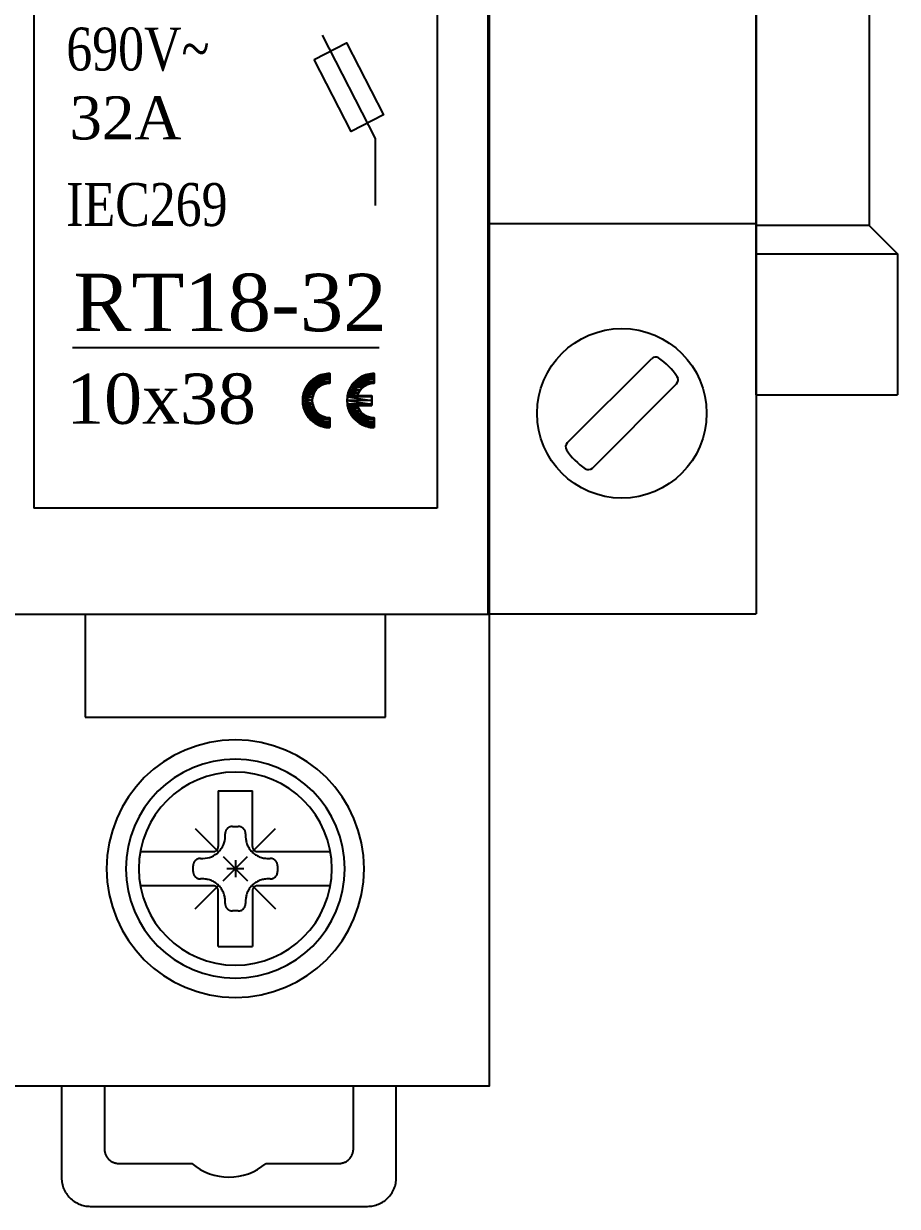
# Model space of a CAD drawing. Header units: millimetres. Extents: x 18 to 64.9, y 0 to 83.7.
# Drawn here: x 33.97 to 64.89, y 0 to 41.85 of the extents above; entities that cross this region are included whole.
import ezdxf

# ---------------------------------------------------------------- set-up
doc = ezdxf.new("R2010")
doc.units = ezdxf.units.MM
doc.layers.add('1', color=2, linetype='Continuous')
doc.layers.add('DUT', color=7, linetype='Continuous')
doc.layers.add('dim', color=7, linetype='Continuous', lineweight=18)
doc.styles.add('arial', font='times.ttf', dxfattribs={"height": 21})

# ---------------------------------------------------------------- blocks, each defined once
blk = doc.blocks.new('jsfjdj')
at = {"layer": '1', "color": 7}
for p, q in [((244063.373, 5232.216, -0.002), (244063.373, 5222.716, -0.002)), ((244113.873, 5232.216, -0.002), (244063.373, 5232.216, -0.002)), ((244077.173, 5222.716, -0.002), (244077.173, 5232.216, -0.002)), ((244069.427, 5229.4, -0.002), (244072.407, 5226.421, -0.002)), ((244068.538, 5228.511, -0.002), (244071.518, 5225.532, -0.002)), ((244113.873, 5222.716, -0.002), (244063.373, 5222.716, -0.002))]:
    blk.add_line(p, q, dxfattribs=at)
blk.add_circle((244070.473, 5227.466, -0.002), 3, dxfattribs=at)
for centre, radius, start, end in [((244070.473, 5227.466, -0.002), 2.35, 123.5008, 146.4992), ((244069.286, 5229.259, -0.002), 0.2, 45, 123.5008), ((244068.68, 5228.653, -0.002), 0.2, 146.4992, 225), ((244072.265, 5226.279, -0.002), 0.2, 326.4992, 45), ((244070.473, 5227.466, -0.002), 2.35, 303.5008, 326.4992), ((244071.659, 5225.673, -0.002), 0.2, 225, 303.5008)]:
    blk.add_arc(centre, radius, start, end, dxfattribs=at)
blk = doc.blocks.new('CẦU CHÌ')
for points in [[(-8.986, 0), (-8.986, 79.4816), (8.986, 79.4816), (8.986, 0), (-8.986, 0)], [(-7.1381, 51.8402), (-7.1381, 20.4526)], [(7.1382, 51.8402), (7.1382, 20.4526)], [(2.7926, 36.3277), (3.9324, 36.9133), (5.2409, 34.3662), (4.101, 33.7806), (2.7926, 36.3277)], [(3.0698, 37.1903), (4.9464, 33.5372)], [(4.9464, 33.5372), (4.9464, 31.1634)], [(-5.7689, 26.1314), (5.0953, 26.1314)], [(3.3395, 25.2167), (3.3395, 25.2167), (3.2756, 25.2147), (3.2126, 25.2084), (3.1505, 25.1981), (3.0897, 25.1836), (3.03, 25.1655), (2.972, 25.1435), (2.9155, 25.1179), (2.861, 25.0885), (2.8083, 25.056), (2.7579, 25.0199), (2.7098, 24.9806), (2.6643, 24.938), (2.6213, 24.8925), (2.5814, 24.8439), (2.5445, 24.7926), (2.5109, 24.7383), (2.5109, 24.7383), (2.4807, 24.6821), (2.4546, 24.6244), (2.4325, 24.5656), (2.4146, 24.5056), (2.4005, 24.445), (2.3906, 24.3836), (2.3846, 24.3219), (2.3827, 24.2599), (2.3846, 24.1981), (2.3906, 24.1363), (2.4005, 24.0751), (2.4146, 24.0143), (2.4325, 23.9545), (2.4546, 23.8955), (2.4807, 23.8379), (2.5109, 23.7814), (2.5109, 23.7814), (2.5445, 23.7273), (2.5814, 23.6759), (2.6213, 23.6274), (2.6643, 23.5818), (2.7098, 23.5395), (2.7579, 23.5001), (2.8083, 23.464), (2.861, 23.4312), (2.9155, 23.4021), (2.972, 23.3764), (3.03, 23.3545), (3.0897, 23.3362), (3.1505, 23.3219), (3.2126, 23.3115), (3.2756, 23.3052), (3.3395, 23.303)], [(4.913, 25.2167), (4.913, 25.2167), (4.8491, 25.2147), (4.7861, 25.2084), (4.724, 25.1981), (4.6632, 25.1836), (4.6035, 25.1655), (4.5455, 25.1435), (4.489, 25.1179), (4.4345, 25.0885), (4.3818, 25.056), (4.3314, 25.0199), (4.2833, 24.9806), (4.2378, 24.938), (4.1948, 24.8925), (4.1549, 24.8439), (4.1179, 24.7926), (4.0843, 24.7383), (4.0843, 24.7383), (4.0541, 24.6821), (4.028, 24.6244), (4.0059, 24.5656), (3.988, 24.5056), (3.9739, 24.445), (3.964, 24.3836), (3.958, 24.3219), (3.9561, 24.2599), (3.958, 24.1981), (3.964, 24.1363), (3.9739, 24.0751), (3.988, 24.0143), (4.0059, 23.9545), (4.028, 23.8955), (4.0541, 23.8379), (4.0843, 23.7814), (4.0843, 23.7814), (4.1179, 23.7273), (4.1549, 23.6759), (4.1948, 23.6274), (4.2378, 23.5818), (4.2833, 23.5395), (4.3314, 23.5001), (4.3818, 23.464), (4.4345, 23.4312), (4.489, 23.4021), (4.5455, 23.3764), (4.6035, 23.3545), (4.6632, 23.3362), (4.724, 23.3219), (4.7861, 23.3115), (4.8491, 23.3052), (4.913, 23.303)], [(3.3395, 24.8765), (3.3395, 24.8765), (3.2982, 24.8752), (3.2577, 24.8712), (3.2178, 24.8645), (3.1786, 24.8552), (3.1401, 24.8435), (3.1027, 24.8294), (3.0663, 24.8129), (3.0312, 24.7939), (2.9972, 24.773), (2.9647, 24.7497), (2.9336, 24.7244), (2.9044, 24.697), (2.8767, 24.6677), (2.8509, 24.6363), (2.8271, 24.6033), (2.8055, 24.5682), (2.8055, 24.5682), (2.786, 24.5321), (2.7692, 24.4949), (2.755, 24.457), (2.7434, 24.4183), (2.7343, 24.3793), (2.728, 24.3397), (2.7241, 24.2999), (2.7229, 24.26), (2.7241, 24.2202), (2.728, 24.1804), (2.7343, 24.141), (2.7434, 24.1017), (2.755, 24.0632), (2.7692, 24.0252), (2.786, 23.988), (2.8055, 23.9516), (2.8055, 23.9516), (2.8271, 23.9168), (2.8509, 23.8837), (2.8767, 23.8525), (2.9044, 23.823), (2.9336, 23.7957), (2.9647, 23.7703), (2.9972, 23.747), (3.0312, 23.7259), (3.0663, 23.7071), (3.1027, 23.6906), (3.1401, 23.6765), (3.1786, 23.6646), (3.2178, 23.6555), (3.2577, 23.6487), (3.2982, 23.6447), (3.3395, 23.6432)], [(4.913, 24.8765), (4.913, 24.8765), (4.8617, 24.8745), (4.8116, 24.8683), (4.7625, 24.8581), (4.7149, 24.844), (4.6687, 24.8264), (4.6244, 24.8051), (4.582, 24.7804), (4.5419, 24.7524), (4.5038, 24.7215), (4.4685, 24.6876), (4.4358, 24.6509), (4.4061, 24.6113), (4.3794, 24.5695), (4.3561, 24.5251), (4.3363, 24.4786), (4.3203, 24.4299)], [(4.3203, 24.4299), (4.8279, 24.4299)], [(4.8279, 24.4299), (4.8279, 24.0897)], [(4.3203, 24.0897), (4.8279, 24.0897)], [(4.3203, 24.0897), (4.3203, 24.0897), (4.3363, 24.0413), (4.3561, 23.9948), (4.3794, 23.9506), (4.4061, 23.9086), (4.4358, 23.8693), (4.4685, 23.8324), (4.5038, 23.7985), (4.5419, 23.7674), (4.582, 23.7396), (4.6244, 23.7149), (4.6687, 23.6937), (4.7149, 23.6759), (4.7625, 23.6619), (4.8116, 23.6516), (4.8617, 23.6454), (4.913, 23.6432)], [(7.1382, 20.4526), (-7.1381, 20.4526)], [(-8.986, 16.7063), (8.986, 16.7063)], [(-5.3156, 16.7063), (-5.3156, 13.0613)], [(5.3157, 13.0613), (5.3157, 16.7063)], [(-5.3156, 13.0613), (5.3157, 13.0613)], [(4.5563, 7.695), (4.5563, 7.695), (4.5327, 8.161), (4.4637, 8.6134), (4.3513, 9.0501), (4.1982, 9.4686), (4.0062, 9.867), (3.778, 10.2426), (3.5156, 10.5934), (3.2217, 10.9169), (2.898, 11.2111), (2.5473, 11.4734), (2.1716, 11.7016), (1.7734, 11.8934), (1.3547, 12.0467), (0.9182, 12.1589), (0.4657, 12.2279), (0, 12.2513), (0, 12.2513), (-0.466, 12.2279), (-0.9184, 12.1589), (-1.3551, 12.0467), (-1.7736, 11.8934), (-2.172, 11.7016), (-2.5476, 11.4734), (-2.8984, 11.2111), (-3.2218, 10.9169), (-3.516, 10.5934), (-3.7783, 10.2426), (-4.0065, 9.867), (-4.1983, 9.4686), (-4.3516, 9.0501), (-4.4638, 8.6134), (-4.5329, 8.161), (-4.5563, 7.695), (-4.5563, 7.695), (-4.5329, 7.2293), (-4.4639, 6.7769), (-4.3517, 6.3404), (-4.1984, 5.9217), (-4.0066, 5.5235), (-3.7784, 5.1478), (-3.5161, 4.7971), (-3.2219, 4.4734), (-2.8984, 4.1795), (-2.5476, 3.9171), (-2.172, 3.6889), (-1.7736, 3.4969), (-1.3551, 3.3438), (-0.9184, 3.2314), (-0.466, 3.1624), (0, 3.1387), (0, 3.1387), (0.4657, 3.1623), (0.9181, 3.2313), (1.3547, 3.3437), (1.7734, 3.4968), (2.1716, 3.6888), (2.5473, 3.917), (2.898, 4.1794), (3.2217, 4.4733), (3.5156, 4.797), (3.778, 5.1477), (4.0062, 5.5234), (4.1982, 5.9216), (4.3513, 6.3403), (4.4637, 6.7768), (4.5327, 7.2293), (4.5563, 7.695)], [(3.8728, 7.695), (3.8728, 7.695), (3.8527, 8.0911), (3.7941, 8.4756), (3.6986, 8.8468), (3.5684, 9.2026), (3.4052, 9.5413), (3.2113, 9.8605), (2.9883, 10.1587), (2.7384, 10.4336), (2.4633, 10.6836), (2.1651, 10.9065), (1.8458, 11.1006), (1.5074, 11.2636), (1.1515, 11.3939), (0.7804, 11.4893), (0.3958, 11.5479), (0, 11.5678), (0, 11.5678), (-0.3961, 11.5479), (-0.7806, 11.4893), (-1.1518, 11.3939), (-1.5076, 11.2636), (-1.8463, 11.1006), (-2.1655, 10.9065), (-2.4637, 10.6836), (-2.7386, 10.4336), (-2.9886, 10.1587), (-3.2115, 9.8605), (-3.4056, 9.5413), (-3.5686, 9.2026), (-3.6989, 8.8468), (-3.7943, 8.4756), (-3.8529, 8.0911), (-3.8728, 7.695), (-3.8728, 7.695), (-3.8529, 7.2992), (-3.7943, 6.9146), (-3.6989, 6.5435), (-3.5686, 6.1876), (-3.4056, 5.8492), (-3.2115, 5.5299), (-2.9886, 5.2317), (-2.7386, 4.9566), (-2.4637, 4.7067), (-2.1655, 4.4837), (-1.8463, 4.2898), (-1.5076, 4.1266), (-1.1518, 3.9964), (-0.7806, 3.9009), (-0.3961, 3.8423), (0, 3.8222), (0, 3.8222), (0.3958, 3.8423), (0.7804, 3.9009), (1.1515, 3.9964), (1.5074, 4.1266), (1.8458, 4.2898), (2.1651, 4.4837), (2.4633, 4.7067), (2.7384, 4.9566), (2.9883, 5.2317), (3.2113, 5.5299), (3.4052, 5.8492), (3.5684, 6.1876), (3.6986, 6.5435), (3.7941, 6.9146), (3.8527, 7.2992), (3.8728, 7.695)], [(3.4172, 7.695), (3.4172, 7.695), (3.3995, 8.0446), (3.3476, 8.3839), (3.2633, 8.7114), (3.1486, 9.0253), (3.0046, 9.3241), (2.8335, 9.6058), (2.6368, 9.8689), (2.4163, 10.1114), (2.1736, 10.3321), (1.9105, 10.5287), (1.6286, 10.6999), (1.33, 10.8437), (1.016, 10.9587), (0.6886, 11.0428), (0.3493, 11.0947), (0, 11.1122), (0, 11.1122), (-0.3496, 11.0947), (-0.6889, 11.0428), (-1.0164, 10.9587), (-1.3303, 10.8437), (-1.6291, 10.6999), (-1.9108, 10.5287), (-2.1739, 10.3321), (-2.4164, 10.1114), (-2.6371, 9.8689), (-2.8337, 9.6058), (-3.0049, 9.3241), (-3.1487, 9.0253), (-3.2637, 8.7114), (-3.3478, 8.3839), (-3.3997, 8.0446), (-3.4172, 7.695), (-3.4172, 7.695), (-3.3997, 7.3457), (-3.3478, 7.0064), (-3.2637, 6.679), (-3.1487, 6.365), (-3.0049, 6.0664), (-2.8337, 5.7845), (-2.6371, 5.5214), (-2.4164, 5.2787), (-2.1739, 5.0582), (-1.9108, 4.8615), (-1.6291, 4.6904), (-1.3303, 4.5464), (-1.0164, 4.4317), (-0.6889, 4.3474), (-0.3496, 4.2955), (0, 4.2778), (0, 4.2778), (0.3493, 4.2955), (0.6886, 4.3474), (1.016, 4.4317), (1.33, 4.5464), (1.6286, 4.6904), (1.9105, 4.8615), (2.1736, 5.0582), (2.4163, 5.2787), (2.6368, 5.5214), (2.8335, 5.7845), (3.0046, 6.0664), (3.1486, 6.365), (3.2633, 6.679), (3.3476, 7.0064), (3.3995, 7.3457), (3.4172, 7.695)], [(-0.6033, 10.4528), (-0.6033, 8.4809)], [(-0.6033, 10.4528), (0.6033, 10.4528)], [(0.6033, 8.4809), (0.6033, 10.4528)], [(-1.4223, 9.1177), (-0.6034, 8.2986)], [(-1.1493, 8.0572), (-1.1493, 8.0572), (-1.069, 8.0614), (-0.9908, 8.0733), (-0.9154, 8.0928), (-0.8429, 8.1192), (-0.7742, 8.1524), (-0.7092, 8.1918), (-0.6487, 8.2372), (-0.5926, 8.2879), (-0.5419, 8.3439), (-0.4966, 8.4044), (-0.4572, 8.4694), (-0.424, 8.5381), (-0.3976, 8.6106), (-0.3781, 8.686), (-0.3662, 8.7642), (-0.362, 8.8445)], [(-0.0995, 9.1916), (-0.0995, 9.1916), (-0.1126, 9.1913), (-0.1255, 9.1904), (-0.1384, 9.1889), (-0.151, 9.1866), (-0.1636, 9.1839), (-0.1759, 9.1804), (-0.1881, 9.1765), (-0.2, 9.1717), (-0.2118, 9.1666), (-0.2233, 9.1609), (-0.2345, 9.1546), (-0.2452, 9.1476), (-0.2558, 9.1404), (-0.2659, 9.1323), (-0.2758, 9.1239), (-0.2851, 9.1147), (-0.2851, 9.1147), (-0.2942, 9.1054), (-0.3026, 9.0956), (-0.3107, 9.0855), (-0.318, 9.0749), (-0.325, 9.0642), (-0.3313, 9.053), (-0.337, 9.0415), (-0.3421, 9.0297), (-0.3469, 9.0178), (-0.3508, 9.0056), (-0.3543, 8.9933), (-0.357, 8.9807), (-0.3593, 8.9681), (-0.3608, 8.9552), (-0.3617, 8.9423), (-0.362, 8.9292)], [(-0.362, 8.8445), (-0.362, 8.9292)], [(-0.0995, 9.1916), (0.0996, 9.1916)], [(0.3621, 8.9292), (0.3621, 8.9292), (0.3616, 8.9423), (0.3607, 8.9552), (0.359, 8.9681), (0.3569, 8.9807), (0.3539, 8.9933), (0.3506, 9.0056), (0.3465, 9.0178), (0.342, 9.0297), (0.3367, 9.0415), (0.331, 9.053), (0.3247, 9.0642), (0.3179, 9.0749), (0.3104, 9.0855), (0.3025, 9.0956), (0.2941, 9.1054), (0.2852, 9.1147), (0.2852, 9.1147), (0.2757, 9.1239), (0.2659, 9.1323), (0.2556, 9.1404), (0.2452, 9.1476), (0.2342, 9.1546), (0.2231, 9.1609), (0.2116, 9.1666), (0.2, 9.1717), (0.1879, 9.1765), (0.1758, 9.1804), (0.1634, 9.1839), (0.151, 9.1866), (0.1382, 9.1889), (0.1255, 9.1904), (0.1125, 9.1913), (0.0996, 9.1916)], [(0.3621, 8.9292), (0.3621, 8.8445)], [(0.3621, 8.8445), (0.3621, 8.8445), (0.363, 8.8056), (0.3658, 8.7668), (0.3706, 8.7284), (0.3772, 8.6903), (0.3856, 8.6528), (0.3959, 8.6157), (0.4079, 8.5793), (0.4219, 8.5433), (0.4373, 8.5083), (0.4546, 8.4739), (0.4735, 8.4405), (0.4942, 8.4078), (0.5163, 8.3763), (0.5402, 8.3457), (0.5656, 8.3163), (0.5927, 8.2878), (0.5927, 8.2878), (0.6209, 8.261), (0.6503, 8.2356), (0.6808, 8.2119), (0.7125, 8.1896), (0.745, 8.169), (0.7785, 8.1501), (0.8128, 8.1328), (0.848, 8.1172), (0.8837, 8.1034), (0.9202, 8.0914), (0.9572, 8.0812), (0.995, 8.0725), (1.0329, 8.0659), (1.0715, 8.0611), (1.1103, 8.0583), (1.1494, 8.0572)], [(0.6035, 8.2986), (1.4223, 9.1177)], [(-0.7856, 8.2986), (-0.7856, 8.2986), (-0.7671, 8.2997), (-0.7491, 8.3024), (-0.7317, 8.3069), (-0.7148, 8.313), (-0.699, 8.3208), (-0.6839, 8.3299), (-0.6699, 8.3404), (-0.6568, 8.352), (-0.6452, 8.3651), (-0.6347, 8.3791), (-0.6256, 8.3942), (-0.6178, 8.41), (-0.6117, 8.4269), (-0.6071, 8.4443), (-0.6044, 8.4624), (-0.6033, 8.4809)], [(0.6033, 8.4809), (0.6033, 8.4809), (0.6034, 8.472), (0.6041, 8.463), (0.6051, 8.4542), (0.6068, 8.4453), (0.6086, 8.4367), (0.611, 8.428), (0.6138, 8.4196), (0.6171, 8.4112), (0.6205, 8.4033), (0.6246, 8.3953), (0.6289, 8.3876), (0.6338, 8.3799), (0.6389, 8.3726), (0.6445, 8.3655), (0.6503, 8.3587), (0.6567, 8.352), (0.6567, 8.352), (0.6631, 8.3459), (0.6699, 8.34), (0.677, 8.3345), (0.6844, 8.3293), (0.6918, 8.3246), (0.6996, 8.3202), (0.7076, 8.3162), (0.7158, 8.3125), (0.724, 8.3094), (0.7324, 8.3066), (0.741, 8.3043), (0.7498, 8.3022), (0.7585, 8.3007), (0.7675, 8.2995), (0.7765, 8.2989), (0.7856, 8.2986)], [(-3.3635, 8.2986), (-0.7856, 8.2986)], [(-1.2341, 8.0572), (-1.2341, 8.0572), (-1.2472, 8.0569), (-1.2601, 8.056), (-1.273, 8.0545), (-1.2856, 8.0522), (-1.2982, 8.0495), (-1.3105, 8.046), (-1.3227, 8.0421), (-1.3346, 8.0373), (-1.3464, 8.0322), (-1.3579, 8.0265), (-1.3691, 8.0202), (-1.3798, 8.0132), (-1.3904, 8.0059), (-1.4005, 7.9978), (-1.4103, 7.9894), (-1.4196, 7.9803), (-1.4196, 7.9803), (-1.4287, 7.971), (-1.4371, 7.9612), (-1.4452, 7.9511), (-1.4525, 7.9405), (-1.4595, 7.9298), (-1.4658, 7.9186), (-1.4715, 7.9071), (-1.4766, 7.8953), (-1.4814, 7.8834), (-1.4853, 7.8712), (-1.4888, 7.8589), (-1.4915, 7.8463), (-1.4938, 7.8337), (-1.4953, 7.8208), (-1.4962, 7.8079), (-1.4965, 7.7948)], [(-1.2341, 8.0572), (-1.1493, 8.0572)], [(-0.4266, 7.2682), (0.4267, 8.1218)], [(-0.4266, 8.1218), (0.4267, 7.2682)], [(0.0001, 7.9968), (0, 7.3933)], [(0.7856, 8.2986), (3.3635, 8.2986)], [(1.1494, 8.0572), (1.2341, 8.0572)], [(1.4966, 7.7948), (1.4966, 7.7948), (1.4961, 7.8079), (1.4952, 7.8208), (1.4935, 7.8337), (1.4914, 7.8463), (1.4884, 7.8589), (1.4851, 7.8712), (1.4811, 7.8834), (1.4766, 7.8953), (1.4712, 7.9071), (1.4655, 7.9186), (1.4592, 7.9298), (1.4524, 7.9405), (1.4449, 7.9511), (1.437, 7.9612), (1.4286, 7.971), (1.4197, 7.9803), (1.4197, 7.9803), (1.4102, 7.9894), (1.4004, 7.9978), (1.3901, 8.0059), (1.3797, 8.0132), (1.3687, 8.0202), (1.3576, 8.0265), (1.3461, 8.0322), (1.3345, 8.0373), (1.3224, 8.0421), (1.3103, 8.046), (1.2979, 8.0495), (1.2855, 8.0522), (1.2727, 8.0545), (1.26, 8.056), (1.247, 8.0569), (1.2341, 8.0572)], [(-1.4965, 7.5953), (-1.4965, 7.7948)], [(-1.4965, 7.5953), (-1.4965, 7.5953), (-1.4962, 7.5824), (-1.4953, 7.5694), (-1.4938, 7.5567), (-1.4915, 7.5439), (-1.4888, 7.5315), (-1.4853, 7.5191), (-1.4814, 7.507), (-1.4766, 7.4949), (-1.4715, 7.4833), (-1.4658, 7.4718), (-1.4595, 7.4607), (-1.4525, 7.4497), (-1.4452, 7.4393), (-1.4371, 7.429), (-1.4287, 7.4192), (-1.4196, 7.4097), (-1.4196, 7.4097), (-1.4103, 7.4008), (-1.4005, 7.3924), (-1.3904, 7.3845), (-1.3798, 7.377), (-1.3691, 7.3702), (-1.3579, 7.3639), (-1.3464, 7.3582), (-1.3346, 7.3529), (-1.3227, 7.3484), (-1.3105, 7.3444), (-1.2982, 7.3411), (-1.2856, 7.3381), (-1.273, 7.336), (-1.2601, 7.3343), (-1.2472, 7.3334), (-1.2341, 7.3329)], [(0.3018, 7.695), (-0.3017, 7.6951)], [(1.2341, 7.3329), (1.2341, 7.3329), (1.2608, 7.3344), (1.2869, 7.3383), (1.312, 7.3449), (1.3362, 7.3536), (1.359, 7.3648), (1.3807, 7.3779), (1.4009, 7.393), (1.4197, 7.4098), (1.4365, 7.4285), (1.4516, 7.4487), (1.4647, 7.4704), (1.4759, 7.4932), (1.4846, 7.5174), (1.4912, 7.5425), (1.4951, 7.5686), (1.4966, 7.5953)], [(1.4966, 7.7948), (1.4966, 7.5953)], [(-1.1493, 7.3329), (-1.2341, 7.3329)], [(-0.362, 6.5455), (-0.362, 6.5455), (-0.3631, 6.5847), (-0.3659, 6.6235), (-0.3707, 6.6621), (-0.3773, 6.7), (-0.386, 6.7377), (-0.3962, 6.7747), (-0.4082, 6.8112), (-0.422, 6.8469), (-0.4376, 6.8821), (-0.4549, 6.9164), (-0.4738, 6.9499), (-0.4944, 6.9824), (-0.5167, 7.0141), (-0.5404, 7.0446), (-0.5658, 7.0741), (-0.5926, 7.1023), (-0.5926, 7.1023), (-0.621, 7.1294), (-0.6504, 7.1547), (-0.681, 7.1786), (-0.7126, 7.2007), (-0.7453, 7.2214), (-0.7787, 7.2403), (-0.8131, 7.2576), (-0.8481, 7.273), (-0.8841, 7.287), (-0.9205, 7.299), (-0.9576, 7.3093), (-0.9951, 7.3177), (-1.0332, 7.3244), (-1.0716, 7.3292), (-1.1104, 7.332), (-1.1493, 7.3329)], [(1.1494, 7.3329), (1.1494, 7.3329), (1.1103, 7.332), (1.0715, 7.3292), (1.0329, 7.3244), (0.995, 7.3177), (0.9572, 7.3093), (0.9202, 7.299), (0.8837, 7.287), (0.848, 7.273), (0.8128, 7.2576), (0.7785, 7.2403), (0.745, 7.2214), (0.7125, 7.2007), (0.6808, 7.1786), (0.6503, 7.1547), (0.6209, 7.1294), (0.5927, 7.1023), (0.5927, 7.1023), (0.5656, 7.0741), (0.5402, 7.0446), (0.5163, 7.0141), (0.4942, 6.9824), (0.4735, 6.9499), (0.4546, 6.9164), (0.4373, 6.8821), (0.4219, 6.8469), (0.4079, 6.8112), (0.3959, 6.7747), (0.3856, 6.7377), (0.3772, 6.7), (0.3706, 6.6621), (0.3658, 6.6235), (0.363, 6.5847), (0.3621, 6.5455)], [(1.2341, 7.3329), (1.1494, 7.3329)], [(-0.7856, 7.0914), (-3.3635, 7.0914)], [(-1.4223, 6.2724), (-0.6034, 7.0914)], [(-0.6033, 6.9092), (-0.6033, 6.9092), (-0.6036, 6.9183), (-0.6042, 6.9273), (-0.6054, 6.9363), (-0.6069, 6.945), (-0.609, 6.9538), (-0.6113, 6.9624), (-0.6141, 6.9708), (-0.6172, 6.979), (-0.6209, 6.9872), (-0.6249, 6.9952), (-0.6293, 7.003), (-0.634, 7.0104), (-0.6392, 7.0178), (-0.6447, 7.0248), (-0.6506, 7.0316), (-0.6567, 7.038), (-0.6567, 7.038), (-0.6634, 7.0444), (-0.6702, 7.0502), (-0.6773, 7.0558), (-0.6846, 7.0609), (-0.6923, 7.0658), (-0.7, 7.0701), (-0.708, 7.0742), (-0.7159, 7.0776), (-0.7243, 7.0809), (-0.7327, 7.0837), (-0.7414, 7.0861), (-0.75, 7.0879), (-0.759, 7.0896), (-0.7678, 7.0906), (-0.7768, 7.0913), (-0.7856, 7.0914)], [(-0.6033, 4.9372), (-0.6033, 6.9092)], [(0.7856, 7.0914), (0.7856, 7.0914), (0.7765, 7.0913), (0.7675, 7.0906), (0.7585, 7.0896), (0.7498, 7.0879), (0.741, 7.0861), (0.7324, 7.0837), (0.724, 7.0809), (0.7158, 7.0776), (0.7076, 7.0742), (0.6996, 7.0701), (0.6918, 7.0658), (0.6844, 7.0609), (0.677, 7.0558), (0.6699, 7.0502), (0.6631, 7.0444), (0.6567, 7.038), (0.6567, 7.038), (0.6503, 7.0316), (0.6445, 7.0248), (0.6389, 7.0178), (0.6338, 7.0104), (0.6289, 7.003), (0.6246, 6.9952), (0.6205, 6.9872), (0.6171, 6.979), (0.6138, 6.9708), (0.611, 6.9624), (0.6086, 6.9538), (0.6068, 6.945), (0.6051, 6.9363), (0.6041, 6.9273), (0.6034, 6.9183), (0.6033, 6.9092)], [(0.6033, 6.9092), (0.6033, 4.9372)], [(0.6035, 7.0914), (1.4223, 6.2724)], [(3.3635, 7.0914), (0.7856, 7.0914)], [(-0.362, 6.4609), (-0.362, 6.5455)], [(-0.362, 6.4609), (-0.362, 6.4609), (-0.3617, 6.448), (-0.3608, 6.4351), (-0.3593, 6.4224), (-0.357, 6.4096), (-0.3543, 6.3972), (-0.3508, 6.3848), (-0.3469, 6.3727), (-0.3421, 6.3606), (-0.337, 6.349), (-0.3313, 6.3375), (-0.325, 6.3264), (-0.318, 6.3154), (-0.3107, 6.305), (-0.3026, 6.2947), (-0.2942, 6.2849), (-0.2851, 6.2754), (-0.2851, 6.2754), (-0.2758, 6.2665), (-0.2659, 6.2581), (-0.2558, 6.2502), (-0.2452, 6.2427), (-0.2345, 6.2359), (-0.2233, 6.2296), (-0.2118, 6.2239), (-0.2, 6.2186), (-0.1881, 6.2141), (-0.1759, 6.21), (-0.1636, 6.2067), (-0.151, 6.2037), (-0.1384, 6.2016), (-0.1255, 6.1999), (-0.1126, 6.199), (-0.0995, 6.1985)], [(0.0996, 6.1985), (0.0996, 6.1985), (0.1263, 6.2), (0.1523, 6.2039), (0.1774, 6.2105), (0.2016, 6.2192), (0.2244, 6.2304), (0.2461, 6.2435), (0.2663, 6.2586), (0.2851, 6.2754), (0.3019, 6.2942), (0.3171, 6.3144), (0.3302, 6.3361), (0.3414, 6.3589), (0.3501, 6.3831), (0.3567, 6.4082), (0.3606, 6.4342), (0.3621, 6.4609)], [(0.3621, 6.5455), (0.3621, 6.4609)], [(0.0996, 6.1985), (-0.0995, 6.1985)], [(-0.6033, 4.9372), (0.6033, 4.9372)], [(-6.1509, 0), (-6.1509, -3.2401), (-6.1509, -3.2401), (-6.1497, -3.2902), (-6.1461, -3.3401), (-6.1401, -3.3895), (-6.1314, -3.4384), (-6.1206, -3.4866), (-6.1073, -3.5343), (-6.0918, -3.5812), (-6.0739, -3.6274), (-6.054, -3.6725), (-6.0318, -3.7166), (-6.0075, -3.7596), (-5.9809, -3.8016), (-5.9525, -3.8421), (-5.9218, -3.8816), (-5.8892, -3.9195), (-5.8544, -3.956), (-5.8544, -3.956), (-5.8182, -3.9905), (-5.7803, -4.0231), (-5.741, -4.0536), (-5.7003, -4.0823), (-5.6586, -4.1087), (-5.6154, -4.1331), (-5.5713, -4.1553), (-5.526, -4.1754), (-5.48, -4.1931), (-5.4331, -4.2087), (-5.3855, -4.2219), (-5.337, -4.2329), (-5.2882, -4.2413), (-5.2387, -4.2476), (-5.1888, -4.2512), (-5.1384, -4.2526), (4.6828, -4.2526), (4.6828, -4.2526), (4.7329, -4.2512), (4.7828, -4.2476), (4.8322, -4.2413), (4.8812, -4.2329), (4.9294, -4.2219), (4.9771, -4.2087), (5.024, -4.1931), (5.0702, -4.1754), (5.1153, -4.1553), (5.1594, -4.1331), (5.2024, -4.1087), (5.2444, -4.0823), (5.2849, -4.0536), (5.3244, -4.0231), (5.3623, -3.9905), (5.3988, -3.956), (5.3988, -3.956), (5.4333, -3.9195), (5.4659, -3.8816), (5.4964, -3.8421), (5.5251, -3.8016), (5.5515, -3.7596), (5.5759, -3.7166), (5.5981, -3.6725), (5.6182, -3.6274), (5.6359, -3.5812), (5.6514, -3.5343), (5.6646, -3.4866), (5.6756, -3.4384), (5.684, -3.3895), (5.6903, -3.3401), (5.6939, -3.2902), (5.6953, -3.2401), (5.6953, 0)], [(-4.6322, 0), (-4.6322, -2.2276), (-4.6322, -2.2276), (-4.6316, -2.2525), (-4.6298, -2.2775), (-4.6268, -2.3022), (-4.6225, -2.3267), (-4.6171, -2.3508), (-4.6105, -2.3746), (-4.6027, -2.3981), (-4.5937, -2.4212), (-4.5838, -2.4437), (-4.5727, -2.4658), (-4.5607, -2.4873), (-4.5473, -2.5083), (-4.5331, -2.5284), (-4.5177, -2.5482), (-4.5014, -2.5671), (-4.4839, -2.5855), (-4.4839, -2.5855), (-4.4658, -2.6027), (-4.4469, -2.619), (-4.4273, -2.6342), (-4.4069, -2.6486), (-4.3861, -2.6618), (-4.3645, -2.674), (-4.3425, -2.6851), (-4.3198, -2.6952), (-4.2969, -2.704), (-4.2734, -2.7118), (-4.2496, -2.7184), (-4.2253, -2.7239), (-4.2009, -2.7281), (-4.1761, -2.7312), (-4.1511, -2.733), (-4.1259, -2.7338), (-1.5417, -2.7338)], [(1.0861, -2.7338), (3.6703, -2.7338), (3.6703, -2.7338), (3.6952, -2.733), (3.7202, -2.7312), (3.7449, -2.7281), (3.7694, -2.7239), (3.7935, -2.7184), (3.8174, -2.7118), (3.8409, -2.704), (3.864, -2.6952), (3.8865, -2.6851), (3.9086, -2.674), (3.9301, -2.6618), (3.9511, -2.6486), (3.9712, -2.6342), (3.991, -2.619), (4.0099, -2.6027), (4.0283, -2.5855), (4.0283, -2.5855), (4.0455, -2.5671), (4.0618, -2.5482), (4.077, -2.5284), (4.0914, -2.5083), (4.1046, -2.4873), (4.1168, -2.4658), (4.1279, -2.4437), (4.138, -2.4212), (4.1468, -2.3981), (4.1546, -2.3746), (4.1612, -2.3508), (4.1667, -2.3267), (4.1709, -2.3022), (4.174, -2.2775), (4.1758, -2.2525), (4.1766, -2.2276), (4.1766, 0)], [(-1.5417, -2.7338), (-1.5417, -2.7338), (-1.3959, -2.8471), (-1.2427, -2.9455), (-1.0832, -3.0286), (-0.9183, -3.0968), (-0.7495, -3.1496), (-0.5774, -3.1876), (-0.4032, -3.2102), (-0.2279, -3.2179), (-0.0528, -3.2102), (0.1214, -3.1876), (0.2934, -3.1496), (0.4624, -3.0968), (0.6272, -3.0286), (0.7868, -2.9455), (0.94, -2.8471), (1.0861, -2.7338)]]:
    blk.add_lwpolyline(points)
at = {"color": 251}
for points in [[(3.3395, 25.0885), (2.8611, 25.0885), (2.9734, 25.1438)], [(2.9734, 25.1438), (2.8611, 25.0885)], [(3.3395, 25.1438), (2.9734, 25.1438), (3.0919, 25.1841)], [(3.0919, 25.1841), (2.9734, 25.1438)], [(2.9734, 25.1438), (3.3395, 25.0885)], [(2.9734, 25.1438), (3.3395, 25.0885)], [(3.3395, 25.0885), (3.3395, 25.1438), (2.9734, 25.1438)], [(3.3395, 25.1841), (3.0919, 25.1841), (3.2146, 25.2085)], [(3.2146, 25.2085), (3.0919, 25.1841)], [(3.0919, 25.1841), (3.3395, 25.1438)], [(3.0919, 25.1841), (3.3395, 25.1438)], [(3.3395, 25.1438), (3.3395, 25.1841), (3.0919, 25.1841)], [(3.3395, 25.2085), (3.2146, 25.2085), (3.3395, 25.2167)], [(3.3395, 25.2167), (3.2146, 25.2085)], [(3.2146, 25.2085), (3.3395, 25.1841)], [(3.2146, 25.2085), (3.3395, 25.1841)], [(3.3395, 25.1841), (3.3395, 25.2085), (3.2146, 25.2085)], [(3.3395, 25.2167), (3.3395, 25.2085)], [(3.3395, 25.2085), (3.3395, 25.2167)], [(3.3395, 25.2085), (3.3395, 25.1841)], [(3.3395, 25.1841), (3.3395, 25.1438)], [(3.3395, 25.1438), (3.3395, 25.0885)], [(4.913, 25.0885), (4.4345, 25.0885), (4.5468, 25.1438)], [(4.5468, 25.1438), (4.4345, 25.0885)], [(4.913, 25.1438), (4.5468, 25.1438), (4.6653, 25.1841)], [(4.6653, 25.1841), (4.5468, 25.1438)], [(4.5468, 25.1438), (4.913, 25.0885)], [(4.5468, 25.1438), (4.913, 25.0885)], [(4.913, 25.0885), (4.913, 25.1438), (4.5468, 25.1438)], [(4.913, 25.1841), (4.6653, 25.1841), (4.7881, 25.2085)], [(4.7881, 25.2085), (4.6653, 25.1841)], [(4.6653, 25.1841), (4.913, 25.1438)], [(4.6653, 25.1841), (4.913, 25.1438)], [(4.913, 25.1438), (4.913, 25.1841), (4.6653, 25.1841)], [(4.913, 25.2085), (4.7881, 25.2085), (4.913, 25.2167)], [(4.913, 25.2167), (4.7881, 25.2085)], [(4.7881, 25.2085), (4.913, 25.1841)], [(4.7881, 25.2085), (4.913, 25.1841)], [(4.913, 25.1841), (4.913, 25.2085), (4.7881, 25.2085)], [(4.913, 25.2167), (4.913, 25.2085)], [(4.913, 25.2085), (4.913, 25.2167)], [(4.913, 25.2085), (4.913, 25.1841)], [(4.913, 25.1841), (4.913, 25.1438)], [(4.913, 25.1438), (4.913, 25.0885)], [(2.8672, 24.6562), (2.4705, 24.6562), (2.5079, 24.7322)], [(2.5079, 24.7322), (2.4705, 24.6562)], [(2.9432, 24.7322), (2.5079, 24.7322), (2.5109, 24.7383)], [(2.5109, 24.7383), (2.5079, 24.7322)], [(2.5079, 24.7322), (2.8672, 24.6562)], [(2.5079, 24.7322), (2.8672, 24.6562)], [(2.8672, 24.6562), (2.9432, 24.7322), (2.5079, 24.7322)], [(2.9518, 24.7383), (2.5109, 24.7383), (2.5481, 24.7939)], [(2.5481, 24.7939), (2.5109, 24.7383)], [(2.5109, 24.7383), (2.9432, 24.7322)], [(2.5109, 24.7383), (2.9432, 24.7322)], [(2.9432, 24.7322), (2.9518, 24.7383), (2.5109, 24.7383)], [(3.0312, 24.7939), (2.5481, 24.7939), (2.5784, 24.8393)], [(2.5784, 24.8393), (2.5481, 24.7939)], [(2.5481, 24.7939), (2.9518, 24.7383)], [(2.5481, 24.7939), (2.9518, 24.7383)], [(2.9518, 24.7383), (3.0312, 24.7939), (2.5481, 24.7939)], [(3.1286, 24.8393), (2.5784, 24.8393), (2.5804, 24.8423)], [(2.5804, 24.8423), (2.5784, 24.8393)], [(2.5784, 24.8393), (3.0312, 24.7939)], [(2.5784, 24.8393), (3.0312, 24.7939)], [(3.0312, 24.7939), (3.1286, 24.8393), (2.5784, 24.8393)], [(3.14, 24.8423), (2.5804, 24.8423), (2.6022, 24.8671)], [(2.6022, 24.8671), (2.5804, 24.8423)], [(2.5804, 24.8423), (3.1286, 24.8393)], [(2.5804, 24.8423), (3.1286, 24.8393)], [(3.1286, 24.8393), (3.14, 24.8423), (2.5804, 24.8423)], [(3.2325, 24.8671), (2.6022, 24.8671), (2.6104, 24.8765)], [(2.6104, 24.8765), (2.6022, 24.8671)], [(2.6022, 24.8671), (3.14, 24.8423)], [(2.6022, 24.8671), (3.14, 24.8423)], [(3.14, 24.8423), (3.2325, 24.8671), (2.6022, 24.8671)], [(3.3395, 24.8765), (2.6104, 24.8765), (2.663, 24.9364)], [(2.663, 24.9364), (2.6104, 24.8765)], [(2.6104, 24.8765), (3.2325, 24.8671)], [(2.6104, 24.8765), (3.2325, 24.8671)], [(3.2325, 24.8671), (3.3395, 24.8765), (2.6104, 24.8765)], [(3.3395, 24.9364), (2.663, 24.9364), (2.7571, 25.0189)], [(2.7571, 25.0189), (2.663, 24.9364)], [(2.663, 24.9364), (3.3395, 24.8765)], [(2.663, 24.9364), (3.3395, 24.8765)], [(3.3395, 24.8765), (3.3395, 24.9364), (2.663, 24.9364)], [(3.3395, 25.0189), (2.7571, 25.0189), (2.8611, 25.0885)], [(2.8611, 25.0885), (2.7571, 25.0189)], [(2.7571, 25.0189), (3.3395, 24.9364)], [(2.7571, 25.0189), (3.3395, 24.9364)], [(3.3395, 24.9364), (3.3395, 25.0189), (2.7571, 25.0189)], [(2.8611, 25.0885), (3.3395, 25.0189)], [(2.8611, 25.0885), (3.3395, 25.0189)], [(3.3395, 25.0189), (3.3395, 25.0885), (2.8611, 25.0885)], [(2.9432, 24.7322), (2.8672, 24.6562)], [(2.9518, 24.7383), (2.9432, 24.7322)], [(3.0312, 24.7939), (2.9518, 24.7383)], [(3.1286, 24.8393), (3.0312, 24.7939)], [(3.14, 24.8423), (3.1286, 24.8393)], [(3.2325, 24.8671), (3.14, 24.8423)], [(3.3395, 24.8765), (3.2325, 24.8671)], [(3.3395, 25.0885), (3.3395, 25.0189)], [(3.3395, 25.0189), (3.3395, 24.9364)], [(3.3395, 24.9364), (3.3395, 24.8765)], [(4.4215, 24.6323), (4.0321, 24.6323), (4.0734, 24.7161)], [(4.0734, 24.7161), (4.0321, 24.6323)], [(4.4982, 24.7161), (4.0734, 24.7161), (4.0843, 24.7383)], [(4.0843, 24.7383), (4.0734, 24.7161)], [(4.0734, 24.7161), (4.4215, 24.6323)], [(4.0734, 24.7161), (4.4215, 24.6323)], [(4.4215, 24.6323), (4.4982, 24.7161), (4.0734, 24.7161)], [(4.5276, 24.7383), (4.0843, 24.7383), (4.1152, 24.7844)], [(4.1152, 24.7844), (4.0843, 24.7383)], [(4.0843, 24.7383), (4.4982, 24.7161)], [(4.0843, 24.7383), (4.4982, 24.7161)], [(4.4982, 24.7161), (4.5276, 24.7383), (4.0843, 24.7383)], [(4.5889, 24.7844), (4.1152, 24.7844), (4.149, 24.835)], [(4.149, 24.835), (4.1152, 24.7844)], [(4.1152, 24.7844), (4.5276, 24.7383)], [(4.1152, 24.7844), (4.5276, 24.7383)], [(4.5276, 24.7383), (4.5889, 24.7844), (4.1152, 24.7844)], [(4.6906, 24.835), (4.149, 24.835), (4.1539, 24.8423)], [(4.1539, 24.8423), (4.149, 24.835)], [(4.149, 24.835), (4.5889, 24.7844)], [(4.149, 24.835), (4.5889, 24.7844)], [(4.5889, 24.7844), (4.6906, 24.835), (4.149, 24.835)], [(4.7165, 24.8423), (4.1539, 24.8423), (4.1746, 24.866)], [(4.1746, 24.866), (4.1539, 24.8423)], [(4.1539, 24.8423), (4.6906, 24.835)], [(4.1539, 24.8423), (4.6906, 24.835)], [(4.6906, 24.835), (4.7165, 24.8423), (4.1539, 24.8423)], [(4.7999, 24.866), (4.1746, 24.866), (4.1838, 24.8765)], [(4.1838, 24.8765), (4.1746, 24.866)], [(4.1746, 24.866), (4.7165, 24.8423)], [(4.1746, 24.866), (4.7165, 24.8423)], [(4.7165, 24.8423), (4.7999, 24.866), (4.1746, 24.866)], [(4.913, 24.8765), (4.1838, 24.8765), (4.2364, 24.9364)], [(4.2364, 24.9364), (4.1838, 24.8765)], [(4.1838, 24.8765), (4.7999, 24.866)], [(4.1838, 24.8765), (4.7999, 24.866)], [(4.7999, 24.866), (4.913, 24.8765), (4.1838, 24.8765)], [(4.913, 24.9364), (4.2364, 24.9364), (4.3305, 25.0189)], [(4.3305, 25.0189), (4.2364, 24.9364)], [(4.2364, 24.9364), (4.913, 24.8765)], [(4.2364, 24.9364), (4.913, 24.8765)], [(4.913, 24.8765), (4.913, 24.9364), (4.2364, 24.9364)], [(4.913, 25.0189), (4.3305, 25.0189), (4.4345, 25.0885)], [(4.4345, 25.0885), (4.3305, 25.0189)], [(4.3305, 25.0189), (4.913, 24.9364)], [(4.3305, 25.0189), (4.913, 24.9364)], [(4.913, 24.9364), (4.913, 25.0189), (4.3305, 25.0189)], [(4.4982, 24.7161), (4.4215, 24.6323)], [(4.4345, 25.0885), (4.913, 25.0189)], [(4.4345, 25.0885), (4.913, 25.0189)], [(4.913, 25.0189), (4.913, 25.0885), (4.4345, 25.0885)], [(4.5276, 24.7383), (4.4982, 24.7161)], [(4.5889, 24.7844), (4.5276, 24.7383)], [(4.6906, 24.835), (4.5889, 24.7844)], [(4.7165, 24.8423), (4.6906, 24.835)], [(4.7999, 24.866), (4.7165, 24.8423)], [(4.913, 24.8765), (4.7999, 24.866)], [(4.913, 25.0885), (4.913, 25.0189)], [(4.913, 25.0189), (4.913, 24.9364)], [(4.913, 24.9364), (4.913, 24.8765)], [(2.7229, 24.2599), (2.3827, 24.2599), (2.3897, 24.3669)], [(2.3897, 24.3669), (2.3827, 24.2599)], [(2.7323, 24.3669), (2.3897, 24.3669), (2.3909, 24.3847)], [(2.3909, 24.3847), (2.3897, 24.3669)], [(2.3897, 24.3669), (2.7229, 24.2599)], [(2.3897, 24.3669), (2.7229, 24.2599)], [(2.7229, 24.2599), (2.7323, 24.3669), (2.3897, 24.3669)], [(2.737, 24.3847), (2.3909, 24.3847), (2.408, 24.4707)], [(2.408, 24.4707), (2.3909, 24.3847)], [(2.3909, 24.3847), (2.7323, 24.3669)], [(2.3909, 24.3847), (2.7323, 24.3669)], [(2.7323, 24.3669), (2.737, 24.3847), (2.3909, 24.3847)], [(2.7601, 24.4707), (2.408, 24.4707), (2.4153, 24.5075)], [(2.4153, 24.5075), (2.408, 24.4707)], [(2.408, 24.4707), (2.737, 24.3847)], [(2.408, 24.4707), (2.737, 24.3847)], [(2.737, 24.3847), (2.7601, 24.4707), (2.408, 24.4707)], [(2.7772, 24.5075), (2.4153, 24.5075), (2.4359, 24.5682)], [(2.4359, 24.5682), (2.4153, 24.5075)], [(2.4153, 24.5075), (2.7601, 24.4707)], [(2.4153, 24.5075), (2.7601, 24.4707)], [(2.7601, 24.4707), (2.7772, 24.5075), (2.4153, 24.5075)], [(2.8055, 24.5682), (2.4359, 24.5682), (2.4556, 24.626)], [(2.4556, 24.626), (2.4359, 24.5682)], [(2.4359, 24.5682), (2.7772, 24.5075)], [(2.4359, 24.5682), (2.7772, 24.5075)], [(2.7772, 24.5075), (2.8055, 24.5682), (2.4359, 24.5682)], [(2.846, 24.626), (2.4556, 24.626), (2.4705, 24.6562)], [(2.4705, 24.6562), (2.4556, 24.626)], [(2.4556, 24.626), (2.8055, 24.5682)], [(2.4556, 24.626), (2.8055, 24.5682)], [(2.8055, 24.5682), (2.846, 24.626), (2.4556, 24.626)], [(2.4705, 24.6562), (2.846, 24.626)], [(2.4705, 24.6562), (2.846, 24.626)], [(2.846, 24.626), (2.8672, 24.6562), (2.4705, 24.6562)], [(2.7323, 24.3669), (2.7229, 24.2599)], [(2.737, 24.3847), (2.7323, 24.3669)], [(2.7601, 24.4707), (2.737, 24.3847)], [(2.7772, 24.5075), (2.7601, 24.4707)], [(2.8055, 24.5682), (2.7772, 24.5075)], [(2.846, 24.626), (2.8055, 24.5682)], [(2.8672, 24.6562), (2.846, 24.626)], [(4.8279, 24.2599), (3.9562, 24.2599), (3.9643, 24.3847)], [(3.9643, 24.3847), (3.9562, 24.2599)], [(4.8279, 24.3847), (3.9643, 24.3847), (3.9733, 24.4299)], [(3.9733, 24.4299), (3.9643, 24.3847)], [(3.9643, 24.3847), (4.8279, 24.2599)], [(3.9643, 24.3847), (4.8279, 24.2599)], [(4.8279, 24.2599), (4.8279, 24.3847), (3.9643, 24.3847)], [(4.3203, 24.4299), (3.9733, 24.4299), (3.9888, 24.5075)], [(3.9888, 24.5075), (3.9733, 24.4299)], [(3.9733, 24.4299), (4.8279, 24.3847)], [(3.9733, 24.4299), (4.8279, 24.3847)], [(4.8279, 24.3847), (4.8279, 24.4299), (3.9733, 24.4299)], [(4.3505, 24.5075), (3.9888, 24.5075), (3.9984, 24.5358)], [(3.9984, 24.5358), (3.9888, 24.5075)], [(3.9888, 24.5075), (4.3203, 24.4299)], [(3.9888, 24.5075), (4.3203, 24.4299)], [(4.3203, 24.4299), (4.3505, 24.5075), (3.9888, 24.5075)], [(4.3615, 24.5358), (3.9984, 24.5358), (4.029, 24.626)], [(4.029, 24.626), (3.9984, 24.5358)], [(3.9984, 24.5358), (4.3505, 24.5075)], [(3.9984, 24.5358), (4.3505, 24.5075)], [(4.3505, 24.5075), (4.3615, 24.5358), (3.9984, 24.5358)], [(4.4176, 24.626), (4.029, 24.626), (4.0321, 24.6323)], [(4.0321, 24.6323), (4.029, 24.626)], [(4.029, 24.626), (4.3615, 24.5358)], [(4.029, 24.626), (4.3615, 24.5358)], [(4.3615, 24.5358), (4.4176, 24.626), (4.029, 24.626)], [(4.0321, 24.6323), (4.4176, 24.626)], [(4.0321, 24.6323), (4.4176, 24.626)], [(4.4176, 24.626), (4.4215, 24.6323), (4.0321, 24.6323)], [(4.3505, 24.5075), (4.3203, 24.4299)], [(4.3203, 24.4299), (4.8279, 24.4299)], [(4.3203, 24.4299), (4.3203, 24.4299)], [(4.3203, 24.4299), (4.8279, 24.4299)], [(4.3615, 24.5358), (4.3505, 24.5075)], [(4.4176, 24.626), (4.3615, 24.5358)], [(4.4215, 24.6323), (4.4176, 24.626)], [(4.8279, 24.4299), (4.8279, 24.3847)], [(4.8279, 24.3847), (4.8279, 24.2599)], [(2.3827, 24.2599), (2.7323, 24.1528)], [(2.7323, 24.1528), (2.3897, 24.1528), (2.3827, 24.2599)], [(2.3827, 24.2599), (2.7323, 24.1528)], [(2.7323, 24.1528), (2.7229, 24.2599), (2.3827, 24.2599)], [(2.3827, 24.2599), (2.3897, 24.1528)], [(2.3897, 24.1528), (2.737, 24.135)], [(2.737, 24.135), (2.3909, 24.135), (2.3897, 24.1528)], [(2.3897, 24.1528), (2.737, 24.135)], [(2.737, 24.135), (2.7323, 24.1528), (2.3897, 24.1528)], [(2.3897, 24.1528), (2.3909, 24.135)], [(2.3909, 24.135), (2.7601, 24.049)], [(2.7601, 24.049), (2.408, 24.049), (2.3909, 24.135)], [(2.3909, 24.135), (2.7601, 24.049)], [(2.7601, 24.049), (2.737, 24.135), (2.3909, 24.135)], [(2.3909, 24.135), (2.408, 24.049)], [(2.408, 24.049), (2.7772, 24.0122)], [(2.7772, 24.0122), (2.4153, 24.0122), (2.408, 24.049)], [(2.408, 24.049), (2.7772, 24.0122)], [(2.7772, 24.0122), (2.7601, 24.049), (2.408, 24.049)], [(2.408, 24.049), (2.4153, 24.0122)], [(2.4153, 24.0122), (2.8055, 23.9516)], [(2.8055, 23.9516), (2.4359, 23.9516), (2.4153, 24.0122)], [(2.4153, 24.0122), (2.8055, 23.9516)], [(2.8055, 23.9516), (2.7772, 24.0122), (2.4153, 24.0122)], [(2.4153, 24.0122), (2.4359, 23.9516)], [(2.4359, 23.9516), (2.846, 23.8937)], [(2.846, 23.8937), (2.4556, 23.8937), (2.4359, 23.9516)], [(2.4359, 23.9516), (2.846, 23.8937)], [(2.846, 23.8937), (2.8055, 23.9516), (2.4359, 23.9516)], [(2.4359, 23.9516), (2.4556, 23.8937)], [(2.4556, 23.8937), (2.8672, 23.8635)], [(2.8672, 23.8635), (2.4705, 23.8635), (2.4556, 23.8937)], [(2.4556, 23.8937), (2.8672, 23.8635)], [(2.8672, 23.8635), (2.846, 23.8937), (2.4556, 23.8937)], [(2.4556, 23.8937), (2.4705, 23.8635)], [(2.4705, 23.8635), (2.9432, 23.7875)], [(2.9432, 23.7875), (2.5079, 23.7875), (2.4705, 23.8635)], [(2.4705, 23.8635), (2.9432, 23.7875)], [(2.9432, 23.7875), (2.8672, 23.8635), (2.4705, 23.8635)], [(2.4705, 23.8635), (2.5079, 23.7875)], [(2.7229, 24.2599), (2.7323, 24.1528)], [(2.7323, 24.1528), (2.737, 24.135)], [(2.737, 24.135), (2.7601, 24.049)], [(2.7601, 24.049), (2.7772, 24.0122)], [(2.7772, 24.0122), (2.8055, 23.9516)], [(2.8055, 23.9516), (2.846, 23.8937)], [(2.846, 23.8937), (2.8672, 23.8635)], [(2.8672, 23.8635), (2.9432, 23.7875)], [(3.9562, 24.2599), (4.8279, 24.135)], [(4.8279, 24.135), (3.9643, 24.135), (3.9562, 24.2599)], [(3.9562, 24.2599), (4.8279, 24.135)], [(4.8279, 24.135), (4.8279, 24.2599), (3.9562, 24.2599)], [(3.9562, 24.2599), (3.9643, 24.135)], [(3.9643, 24.135), (4.8279, 24.0897)], [(4.8279, 24.0897), (3.9733, 24.0897), (3.9643, 24.135)], [(3.9643, 24.135), (4.8279, 24.0897)], [(4.8279, 24.0897), (4.8279, 24.135), (3.9643, 24.135)], [(3.9643, 24.135), (3.9733, 24.0897)], [(3.9733, 24.0897), (4.3505, 24.0122)], [(4.3505, 24.0122), (3.9888, 24.0122), (3.9733, 24.0897)], [(3.9733, 24.0897), (4.3505, 24.0122)], [(4.3505, 24.0122), (4.3203, 24.0897), (3.9733, 24.0897)], [(3.9733, 24.0897), (3.9888, 24.0122)], [(3.9888, 24.0122), (4.3615, 23.9839)], [(4.3615, 23.9839), (3.9984, 23.9839), (3.9888, 24.0122)], [(3.9888, 24.0122), (4.3615, 23.9839)], [(4.3615, 23.9839), (4.3505, 24.0122), (3.9888, 24.0122)], [(3.9888, 24.0122), (3.9984, 23.9839)], [(3.9984, 23.9839), (4.4176, 23.8937)], [(4.4176, 23.8937), (4.029, 23.8937), (3.9984, 23.9839)], [(3.9984, 23.9839), (4.4176, 23.8937)], [(4.4176, 23.8937), (4.3615, 23.9839), (3.9984, 23.9839)], [(3.9984, 23.9839), (4.029, 23.8937)], [(4.029, 23.8937), (4.4215, 23.8875)], [(4.4215, 23.8875), (4.0321, 23.8875), (4.029, 23.8937)], [(4.029, 23.8937), (4.4215, 23.8875)], [(4.4215, 23.8875), (4.4176, 23.8937), (4.029, 23.8937)], [(4.029, 23.8937), (4.0321, 23.8875)], [(4.0321, 23.8875), (4.4982, 23.8036)], [(4.4982, 23.8036), (4.0734, 23.8036), (4.0321, 23.8875)], [(4.0321, 23.8875), (4.4982, 23.8036)], [(4.4982, 23.8036), (4.4215, 23.8875), (4.0321, 23.8875)], [(4.0321, 23.8875), (4.0734, 23.8036)], [(4.3203, 24.0897), (4.8279, 24.0897)], [(4.3203, 24.0897), (4.3203, 24.0897)], [(4.3203, 24.0897), (4.8279, 24.0897)], [(4.3203, 24.0897), (4.3505, 24.0122)], [(4.3505, 24.0122), (4.3615, 23.9839)], [(4.3615, 23.9839), (4.4176, 23.8937)], [(4.4176, 23.8937), (4.4215, 23.8875)], [(4.4215, 23.8875), (4.4982, 23.8036)], [(4.8279, 24.2599), (4.8279, 24.135)], [(4.8279, 24.135), (4.8279, 24.0897)], [(2.5079, 23.7875), (2.9518, 23.7814)], [(2.9518, 23.7814), (2.5109, 23.7814), (2.5079, 23.7875)], [(2.5079, 23.7875), (2.9518, 23.7814)], [(2.9518, 23.7814), (2.9432, 23.7875), (2.5079, 23.7875)], [(2.5079, 23.7875), (2.5109, 23.7814)], [(2.5109, 23.7814), (3.0312, 23.7259)], [(3.0312, 23.7259), (2.5481, 23.7259), (2.5109, 23.7814)], [(2.5109, 23.7814), (3.0312, 23.7259)], [(3.0312, 23.7259), (2.9518, 23.7814), (2.5109, 23.7814)], [(2.5109, 23.7814), (2.5481, 23.7259)], [(2.5481, 23.7259), (3.1286, 23.6804)], [(3.1286, 23.6804), (2.5784, 23.6804), (2.5481, 23.7259)], [(2.5481, 23.7259), (3.1286, 23.6804)], [(3.1286, 23.6804), (3.0312, 23.7259), (2.5481, 23.7259)], [(2.5481, 23.7259), (2.5784, 23.6804)], [(2.5784, 23.6804), (3.14, 23.6774)], [(3.14, 23.6774), (2.5804, 23.6774), (2.5784, 23.6804)], [(2.5784, 23.6804), (3.14, 23.6774)], [(3.14, 23.6774), (3.1286, 23.6804), (2.5784, 23.6804)], [(2.5784, 23.6804), (2.5804, 23.6774)], [(2.5804, 23.6774), (3.2325, 23.6526)], [(3.2325, 23.6526), (2.6022, 23.6526), (2.5804, 23.6774)], [(2.5804, 23.6774), (3.2325, 23.6526)], [(3.2325, 23.6526), (3.14, 23.6774), (2.5804, 23.6774)], [(2.5804, 23.6774), (2.6022, 23.6526)], [(2.6022, 23.6526), (3.3395, 23.6432)], [(3.3395, 23.6432), (2.6104, 23.6432), (2.6022, 23.6526)], [(2.6022, 23.6526), (3.3395, 23.6432)], [(3.3395, 23.6432), (3.2325, 23.6526), (2.6022, 23.6526)], [(2.6022, 23.6526), (2.6104, 23.6432)], [(2.6104, 23.6432), (3.3395, 23.5833)], [(3.3395, 23.5833), (2.663, 23.5833), (2.6104, 23.6432)], [(2.6104, 23.6432), (3.3395, 23.5833)], [(3.3395, 23.5833), (3.3395, 23.6432), (2.6104, 23.6432)], [(2.6104, 23.6432), (2.663, 23.5833)], [(2.663, 23.5833), (3.3395, 23.5008)], [(3.3395, 23.5008), (2.7571, 23.5008), (2.663, 23.5833)], [(2.663, 23.5833), (3.3395, 23.5008)], [(3.3395, 23.5008), (3.3395, 23.5833), (2.663, 23.5833)], [(2.663, 23.5833), (2.7571, 23.5008)], [(2.7571, 23.5008), (3.3395, 23.4312)], [(3.3395, 23.4312), (2.8611, 23.4312), (2.7571, 23.5008)], [(2.7571, 23.5008), (3.3395, 23.4312)], [(3.3395, 23.4312), (3.3395, 23.5008), (2.7571, 23.5008)], [(2.7571, 23.5008), (2.8611, 23.4312)], [(2.9432, 23.7875), (2.9518, 23.7814)], [(2.9518, 23.7814), (3.0312, 23.7259)], [(3.0312, 23.7259), (3.1286, 23.6804)], [(3.1286, 23.6804), (3.14, 23.6774)], [(3.14, 23.6774), (3.2325, 23.6526)], [(3.2325, 23.6526), (3.3395, 23.6432)], [(3.3395, 23.6432), (3.3395, 23.5833)], [(3.3395, 23.5833), (3.3395, 23.5008)], [(3.3395, 23.5008), (3.3395, 23.4312)], [(4.0734, 23.8036), (4.5276, 23.7814)], [(4.5276, 23.7814), (4.0843, 23.7814), (4.0734, 23.8036)], [(4.0734, 23.8036), (4.5276, 23.7814)], [(4.5276, 23.7814), (4.4982, 23.8036), (4.0734, 23.8036)], [(4.0734, 23.8036), (4.0843, 23.7814)], [(4.0843, 23.7814), (4.5889, 23.7353)], [(4.5889, 23.7353), (4.1152, 23.7353), (4.0843, 23.7814)], [(4.0843, 23.7814), (4.5889, 23.7353)], [(4.5889, 23.7353), (4.5276, 23.7814), (4.0843, 23.7814)], [(4.0843, 23.7814), (4.1152, 23.7353)], [(4.1152, 23.7353), (4.6906, 23.6847)], [(4.6906, 23.6847), (4.149, 23.6847), (4.1152, 23.7353)], [(4.1152, 23.7353), (4.6906, 23.6847)], [(4.6906, 23.6847), (4.5889, 23.7353), (4.1152, 23.7353)], [(4.1152, 23.7353), (4.149, 23.6847)], [(4.149, 23.6847), (4.7165, 23.6774)], [(4.7165, 23.6774), (4.1539, 23.6774), (4.149, 23.6847)], [(4.149, 23.6847), (4.7165, 23.6774)], [(4.7165, 23.6774), (4.6906, 23.6847), (4.149, 23.6847)], [(4.149, 23.6847), (4.1539, 23.6774)], [(4.1539, 23.6774), (4.7999, 23.6537)], [(4.7999, 23.6537), (4.1746, 23.6537), (4.1539, 23.6774)], [(4.1539, 23.6774), (4.7999, 23.6537)], [(4.7999, 23.6537), (4.7165, 23.6774), (4.1539, 23.6774)], [(4.1539, 23.6774), (4.1746, 23.6537)], [(4.1746, 23.6537), (4.913, 23.6432)], [(4.913, 23.6432), (4.1838, 23.6432), (4.1746, 23.6537)], [(4.1746, 23.6537), (4.913, 23.6432)], [(4.913, 23.6432), (4.7999, 23.6537), (4.1746, 23.6537)], [(4.1746, 23.6537), (4.1838, 23.6432)], [(4.1838, 23.6432), (4.913, 23.5833)], [(4.913, 23.5833), (4.2364, 23.5833), (4.1838, 23.6432)], [(4.1838, 23.6432), (4.913, 23.5833)], [(4.913, 23.5833), (4.913, 23.6432), (4.1838, 23.6432)], [(4.1838, 23.6432), (4.2364, 23.5833)], [(4.2364, 23.5833), (4.913, 23.5008)], [(4.913, 23.5008), (4.3305, 23.5008), (4.2364, 23.5833)], [(4.2364, 23.5833), (4.913, 23.5008)], [(4.913, 23.5008), (4.913, 23.5833), (4.2364, 23.5833)], [(4.2364, 23.5833), (4.3305, 23.5008)], [(4.3305, 23.5008), (4.913, 23.4312)], [(4.913, 23.4312), (4.4345, 23.4312), (4.3305, 23.5008)], [(4.3305, 23.5008), (4.913, 23.4312)], [(4.913, 23.4312), (4.913, 23.5008), (4.3305, 23.5008)], [(4.3305, 23.5008), (4.4345, 23.4312)], [(4.4982, 23.8036), (4.5276, 23.7814)], [(4.5276, 23.7814), (4.5889, 23.7353)], [(4.5889, 23.7353), (4.6906, 23.6847)], [(4.6906, 23.6847), (4.7165, 23.6774)], [(4.7165, 23.6774), (4.7999, 23.6537)], [(4.7999, 23.6537), (4.913, 23.6432)], [(4.913, 23.6432), (4.913, 23.5833)], [(4.913, 23.5833), (4.913, 23.5008)], [(4.913, 23.5008), (4.913, 23.4312)], [(2.8611, 23.4312), (3.3395, 23.3759)], [(3.3395, 23.3759), (2.9734, 23.3759), (2.8611, 23.4312)], [(2.8611, 23.4312), (3.3395, 23.3759)], [(3.3395, 23.3759), (3.3395, 23.4312), (2.8611, 23.4312)], [(2.8611, 23.4312), (2.9734, 23.3759)], [(2.9734, 23.3759), (3.3395, 23.3356)], [(3.3395, 23.3356), (3.0919, 23.3356), (2.9734, 23.3759)], [(2.9734, 23.3759), (3.3395, 23.3356)], [(3.3395, 23.3356), (3.3395, 23.3759), (2.9734, 23.3759)], [(2.9734, 23.3759), (3.0919, 23.3356)], [(3.0919, 23.3356), (3.3395, 23.3112)], [(3.3395, 23.3112), (3.2146, 23.3112), (3.0919, 23.3356)], [(3.0919, 23.3356), (3.3395, 23.3112)], [(3.3395, 23.3112), (3.3395, 23.3356), (3.0919, 23.3356)], [(3.0919, 23.3356), (3.2146, 23.3112)], [(3.2146, 23.3112), (3.3395, 23.303)], [(3.3395, 23.303), (3.3395, 23.3112), (3.2146, 23.3112)], [(3.3395, 23.303), (3.2146, 23.3112)], [(3.3395, 23.4312), (3.3395, 23.3759)], [(3.3395, 23.3759), (3.3395, 23.3356)], [(3.3395, 23.3356), (3.3395, 23.3112)], [(3.3395, 23.3112), (3.3395, 23.303)], [(4.4345, 23.4312), (4.913, 23.3759)], [(4.913, 23.3759), (4.5468, 23.3759), (4.4345, 23.4312)], [(4.4345, 23.4312), (4.913, 23.3759)], [(4.913, 23.3759), (4.913, 23.4312), (4.4345, 23.4312)], [(4.4345, 23.4312), (4.5468, 23.3759)], [(4.5468, 23.3759), (4.913, 23.3356)], [(4.913, 23.3356), (4.6653, 23.3356), (4.5468, 23.3759)], [(4.5468, 23.3759), (4.913, 23.3356)], [(4.913, 23.3356), (4.913, 23.3759), (4.5468, 23.3759)], [(4.5468, 23.3759), (4.6653, 23.3356)], [(4.6653, 23.3356), (4.913, 23.3112)], [(4.913, 23.3112), (4.7881, 23.3112), (4.6653, 23.3356)], [(4.6653, 23.3356), (4.913, 23.3112)], [(4.913, 23.3112), (4.913, 23.3356), (4.6653, 23.3356)], [(4.6653, 23.3356), (4.7881, 23.3112)], [(4.7881, 23.3112), (4.913, 23.303)], [(4.913, 23.303), (4.913, 23.3112), (4.7881, 23.3112)], [(4.913, 23.303), (4.7881, 23.3112)], [(4.913, 23.4312), (4.913, 23.3759)], [(4.913, 23.3759), (4.913, 23.3356)], [(4.913, 23.3356), (4.913, 23.3112)], [(4.913, 23.3112), (4.913, 23.303)]]:
    blk.add_lwpolyline(points, dxfattribs=at)
at = {"layer": '1', "color": 7}
for p, q in [((18.43, 24.4563), (18.43, 59.4563)), ((22.43, 53.4563), (22.43, 30.4563)), ((22.43, 30.4563), (18.43, 30.4563)), ((22.43, 30.4563), (23.43, 29.4563)), ((18.43, 29.4563), (23.43, 29.4563)), ((23.43, 29.4563), (23.43, 24.4563)), ((18.43, 24.4563), (23.43, 24.4563))]:
    blk.add_line(p, q, dxfattribs=at)
at = {"layer": 'dim', "rotation": 90}
blk.add_blockref('jsfjdj', (5241.1462, -244046.6662, 0.0018), dxfattribs=at)
at = {"layer": 'DUT', "color": 251, "style": 'arial', "oblique": 0, "width": 0.8}
for s, p in [('690V~', (-5.9837, 35.9388)), ('IEC269', (-5.9837, 30.437))]:
    blk.add_text(s, height=1.51855, dxfattribs=at).set_placement(p)
at = {"layer": 'DUT', "color": 250, "style": 'arial', "oblique": 0}
blk.add_text('32A', height=1.52402, dxfattribs=at).set_placement((-5.8718, 33.4997))
at = {"layer": 'DUT', "color": 251, "style": 'arial', "oblique": 0}
for s, height, p in [('RT18-32', 2.03198, (-5.7272, 26.7144)), ('10x38', 1.77797, (-5.9866, 23.4354))]:
    blk.add_text(s, height=height, dxfattribs=at).set_placement(p)

msp = doc.modelspace()

# ---------------------------------------------------------------- block references
msp.add_blockref('CẦU CHÌ', (41.458, 4.253))

doc.saveas('drawing.dxf')
